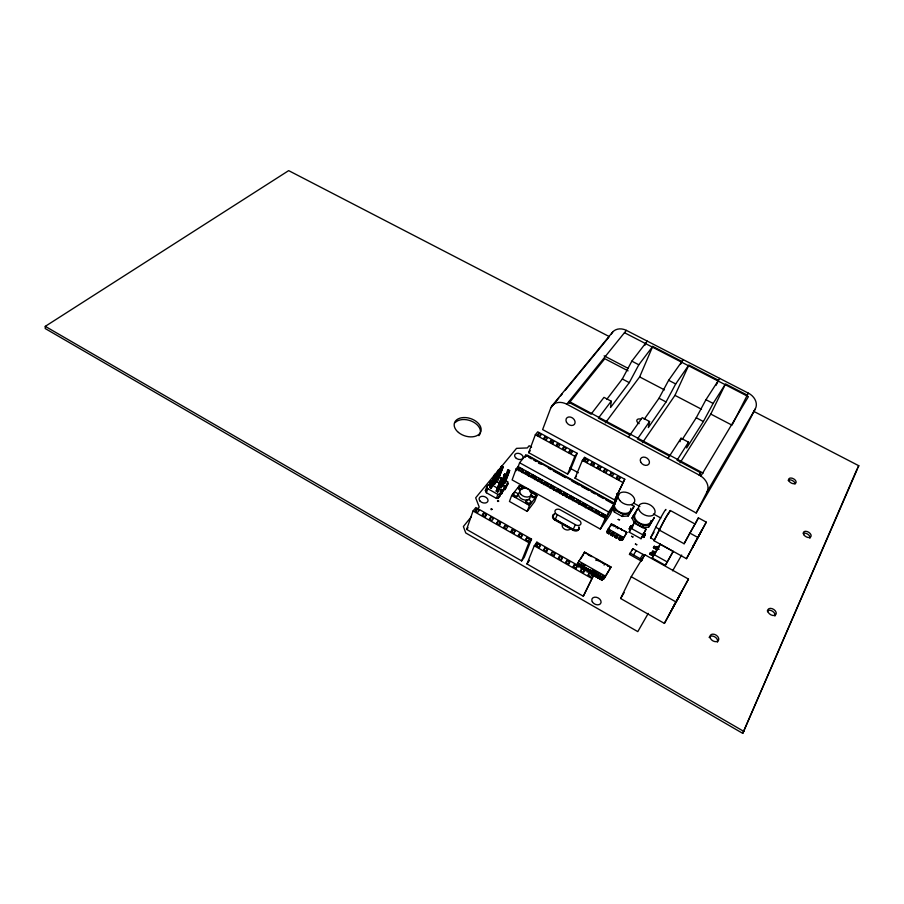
<?xml version="1.0" encoding="UTF-8"?>
<svg xmlns="http://www.w3.org/2000/svg" width="904" height="904" viewBox="0 0 904 904"><rect width="100%" height="100%" fill="white"/><g stroke="black" fill="none" stroke-linecap="round" stroke-linejoin="round"><path stroke-width="1.36" d="M609.443 336.672L288.67 170.63L45.268 326.344L45.2 328.536L742.749 733.37L858.8 465.741L753.54 411.263M568.469 402.099L591.046 414.179L603.985 397.364L611.217 401.206L610.55 407.523L629.274 382.641L638.812 364.775L652.711 346.413L681.932 361.464L680.791 363.996M628.416 437.174L642.224 417.637L649.569 421.535L648.326 427.592L666.067 401.941L675.695 383.963L688.859 365.035L718.499 380.301L716.07 385.33M525.337 457.3L525.834 455.051L614.234 503.754L611.567 509.675M517.382 468.792L519.608 462.746L525.834 455.051M680 441.728L681.051 438.225L688.509 442.18L686.656 447.966L703.391 421.524L713.12 403.433L725.516 383.917L747.292 395.127L732.692 423.931M669.57 512.308C664.96 517.156 658.293 532.931 653.999 540.694L686.464 558.683L706.261 522.139L698.396 517.856L684.102 543.745L659.242 530.038A13.119 0.588 -61.5 0 1 667.05 515.506A13.119 0.588 -61.5 0 1 670.113 511.336M466.622 529.405L473.041 510.975L475.854 507.539L531.529 539.123L524.263 557.305L521.642 560.909L466.622 529.405L468.023 527.676M475.594 511.607L476.464 509.144L479.086 510.636L477.685 512.353L475.052 510.862L476.464 509.144M500.262 492.081L500.986 490.081L501.404 492.002L499.946 496.002L498.386 497.946L496.409 498.398L486.363 492.748L485.38 490.623L486.793 486.601L488.375 484.691L491.188 484.578L490.171 482.453L491.742 480.544L491.03 482.555M486.363 492.748L487.776 488.725L486.793 486.601M489.109 485.459L490.171 482.453M489.731 487.482L494.827 474.34L496.352 475.188L491.234 488.329L489.731 487.482L490.51 486.51M490.951 485.301L494.827 474.34M491.234 488.329L498.206 470.204L499.72 471.052L495.381 483.211L494.601 484.16L493.098 483.324M496.477 475.075L498.206 470.204M482.713 515.653L483.595 513.189L486.228 514.681L485.346 517.144M494.601 484.16L501.618 466.091L503.132 466.939L498.014 480.013L496.511 479.176L497.29 478.239M499.889 470.95L501.618 466.091M498.014 480.013L503.132 466.939M496.228 491.121L501.381 478.001L502.906 478.849L498.522 491.008L497.731 491.979L496.228 491.121L501.381 478.001M497.731 491.979L504.726 473.843L506.251 474.69L501.844 486.827L501.076 487.787L499.562 486.94M503.415 477.493L504.726 473.843M496.409 498.398L497.867 494.398L499.844 493.934L501.404 492.002M501.076 487.787L508.127 469.707L509.641 470.555L505.223 482.668L504.455 483.617L502.963 482.781M489.855 519.71L490.748 517.246L493.392 518.749L492.013 520.501L489.369 518.998L490.748 517.246M506.364 474.555L508.127 469.707M498.386 497.946L499.844 493.934M500.477 492.194L501.2 490.194L503.178 489.742L504.714 487.821L504.296 485.911L501.856 484.544M504.455 483.617L509.641 470.555M499.754 494.194L501.72 493.742L503.178 489.742M503.867 488.002L504.601 486.002L506.556 485.561L508.082 483.651L507.664 481.764L505.234 480.408M504.714 487.821L501.72 493.742M506.568 484.759L507.664 481.764M503.144 490.002L505.099 489.55L506.556 485.561M508.082 483.651L505.099 489.55M615.161 503.528L604.46 520.331L605.691 517.563L516.726 468.215L516.161 468.905L512.116 479.911L600.358 529.1L610.313 514.274L615.161 503.528L527.292 455.13L526.49 456.124M606.008 517.947L608.663 512.003L614.234 503.754M516.026 470.091L516.726 468.215M497.019 523.778L497.934 521.325L500.579 522.828L499.663 525.28M518.715 470.747L519.766 467.933L523.359 469.978L522.207 472.69M524.004 488.42L519.303 485.798L511.675 495.448L509.449 501.449L527.179 511.404L534.626 501.607L536.953 495.652L529.891 491.708M528.659 452.667L535.349 434.734L537.733 431.829L577.147 453.299L569.893 471.086L567.633 474.114L528.659 452.667L530.241 450.712M537.846 435.796L538.739 433.4L541.191 434.734L540.004 436.203L537.552 434.858L538.739 433.4M518.399 488.194L519.303 485.798M504.206 527.857L505.121 525.405L507.788 526.919L506.432 528.682L503.765 527.168L505.121 525.405M529.371 473.752C519.845 469.379 533.315 472.08 528.456 476.159M554.389 403.478L550.83 407.806L542.626 429.581L696.193 512.963L744.772 429.253L755.36 408.777A13.131 10.554 28.2 0 0 748.455 393.195L626.359 330.356A12.972 10.509 37.6 0 0 611.262 334.288M528.704 475.843L529.586 473.38M544.05 439.197L544.965 436.801L547.417 438.135L546.242 439.604L543.779 438.259L544.965 436.801M531.462 477.368L532.286 474.882L535.891 476.916L534.727 479.628M511.415 531.947L512.342 529.507L515.009 531.021L514.071 533.462M538.513 463.21L541.157 464.193M550.276 442.587L551.203 440.203L553.666 441.536L552.739 443.932M542.185 480.408L538.569 478.363L542.185 480.408L541.247 482.804M537.733 480.849L538.422 478.758M527.179 511.404L529.495 505.426L536.953 495.652M518.636 536.049L519.585 533.609L522.252 535.123L521.303 537.564M556.525 446L557.452 443.604L559.926 444.949L558.762 446.44L556.299 445.084L557.452 443.604M543.767 484.657L544.875 481.855C554.502 489.267 543.078 477.798 544.016 484.341M525.891 540.174L526.851 537.733L529.529 539.259L528.207 541.055L525.529 539.53L526.851 537.733M547.541 486.296L548.468 483.843M562.785 449.412L563.723 447.028L566.198 448.373L565.056 449.864L562.57 448.52L563.723 447.028M550.073 488.149L551.191 485.358L554.807 487.403L553.61 490.115M521.642 560.909L528.896 542.716L531.529 539.123M553.847 489.787L554.785 487.346M569.057 452.836L570.017 450.452L572.492 451.808L571.351 453.299L568.865 451.955L570.017 450.452M526.942 563.949L534.275 545.779L536.897 542.163L593.973 574.537L583.317 596.233L526.942 563.949L529.552 560.322M556.389 491.652L557.519 488.861L561.147 490.917L559.938 493.618M535.326 546.061L536.897 542.163M536.603 546.265L537.586 543.824L540.287 545.361L539.292 547.79M567.633 474.114L574.876 456.317L577.147 453.299M560.175 493.301L561.135 490.861M562.729 495.166L563.87 492.386L567.497 494.431L566.514 496.816M578.899 528.264A4.441 3.051 24.1 0 1 577.147 530.795A4.441 3.051 24.1 0 1 572.921 530.185L554.966 520.116L555.203 519.517A4.418 3.028 23.1 0 1 552.796 516.421A4.418 3.028 23.1 0 1 554.604 513.935M578.933 527.642A4.204 2.881 24.1 0 1 574.266 529.913L555.316 519.404L557.271 514.647L556.367 514.037A4.204 2.87 23.1 0 1 555.327 510.251A4.204 2.87 23.1 0 1 559.678 509.494L579.52 520.568A4.226 2.881 24 0 1 580.628 524.388A4.226 2.881 24 0 1 576.3 525.179L557.271 514.647M543.903 550.4L544.909 547.982L547.609 549.508L546.592 551.937M566.288 497.143L567.497 494.431M598.041 560.875L597.973 560.31M575.012 478.171L582.357 460.396L584.606 457.367L624.754 479.256L614.709 500.014L575.012 478.171L576.503 476.137M583.024 461.176L584.606 457.367M569.079 498.692L570.232 495.912L573.87 497.968L572.639 500.669M584.685 461.368L585.668 458.995L588.165 460.351L587.171 462.724M551.225 554.559L552.242 552.141L554.943 553.677L553.926 556.096M591.013 464.825L592.018 462.452L594.516 463.808L593.51 466.181M580.255 501.505L576.616 499.449L580.255 501.505L579.249 503.878M644.812 345.441L645.885 342.887M579.023 504.206L580.029 501.833M558.559 558.728L559.599 556.31L562.311 557.858L561.271 560.277M597.363 468.283L598.369 465.91L600.877 467.278L599.861 469.651M582.843 503.392C592.233 509.472 581.408 499.324 582.063 505.438M572.921 530.185L575.272 524.727M605.409 422.857L639.648 376.911L652.711 346.413M585.408 507.754L586.662 505.008M603.725 471.752L604.742 469.391L607.262 470.758L606.166 472.295L603.646 470.927L604.742 469.391M588.459 508.986L589.431 506.545L592.911 508.963M565.927 562.921L566.977 560.503L569.701 562.051L568.65 564.458M742.749 733.37L857.15 468.826M610.098 475.233L611.138 472.871L613.658 474.25L612.573 475.798L610.053 474.419L611.138 472.871M594.866 512.545L595.86 510.105L599.352 512.534M573.317 567.113L574.368 564.695L577.102 566.254L576.04 568.661M577.373 563.723L584.56 552.084L611.014 567L603.962 578.797L577.373 563.723L578.865 561.508M616.494 478.724L617.534 476.363L620.065 477.741L619.014 480.103M579.328 564.017L578.741 565.294L577.972 564.831L578.537 563.576L579.317 564.039L578.481 563.667M583.747 553.915L584.56 552.084M601.296 516.116L602.346 513.754L605.804 516.116M578.933 567.249L580.402 564.627L581.182 565.068L580.65 566.243M586.21 553.451L585.351 553.169L586.481 553.485M580.718 571.317L581.792 568.91L584.538 570.469L583.453 572.865M583.035 566.119L582.199 565.757L581.667 566.944L582.481 567.407L583.035 566.141L582.244 565.667L583.136 564.333L583.894 564.864M588.278 554.604L587.261 554.039L587.973 554.638M600.358 529.1L605.691 517.563M589.849 555.621L589.103 555.079L590.154 555.553M582.651 569.351L584.108 566.729L584.888 567.192L583.442 569.814M589.86 555.61L589.08 555.169M614.709 500.014L624.754 479.256M585.385 569.057L585.973 567.791L586.752 568.243L586.165 569.497L585.396 569.034L586.221 569.43L585.306 570.865M591.95 556.672L590.922 556.209M587.204 571.837L588.617 569.305L587.826 568.831L587.25 570.108L588.075 570.481L587.171 571.916M631.806 505.053L634.133 506.33L628.212 515.981L622.212 516.421L614.37 512.082L615.251 510.15L613.194 506.014M606.866 531.597L611.42 523.857L626.856 532.433L622.336 540.219L606.866 531.597L609.522 527.586M589.103 571.17L589.702 569.893L590.47 570.356L589.916 571.622L589.114 571.147L589.939 571.531L589.035 572.978M607.172 532.897L609.047 533.722L607.172 532.897L608.844 529.733L610.562 530.93L608.844 529.733M589.702 569.893L590.425 570.435L589.95 571.52M610.177 526.591L611.42 523.857M588.154 575.543L589.239 573.136L591.996 574.695M595.928 560.491L596.482 559.237L597.51 559.7M590.131 573.498L591.024 572.13M612.844 524.648L614.63 525.653M608.946 533.891L609.884 531.891L608.076 530.885M593.193 570.13L591.758 572.661L590.979 572.209L591.566 570.955L592.335 571.418M592.832 573.283L594.29 570.65L595.092 571.102L590.764 576.582L588.018 575.012L589.239 573.136M611.025 535.055L611.951 533.044L613.759 534.049L612.81 536.038L611.025 535.055L611.963 533.077M642.473 442.689L674.972 395.364L688.283 366.289M599.318 560.83L598.335 560.277L599.081 560.819M583.317 596.233L593.973 574.537M600.098 561.497L601.205 561.779M593.826 575.701L594.629 576.153L593.826 575.701L594.753 574.243M616.686 526.783L618.483 527.789M600.968 561.768L600.109 561.486M622.212 516.421L623.105 514.478L629.105 514.037L634.133 506.33M594.629 576.153L596.956 572.164L596.154 571.712L595.239 573.159L596.019 573.611L595.239 573.147M601.951 562.548L603.013 562.909M595.702 576.763L596.538 577.136L597.408 575.746L596.617 575.317L595.702 576.763L596.538 577.136M596.561 575.396L597.149 574.142L597.939 574.594L597.374 575.859L596.572 575.373M614.901 537.202L615.827 535.202L617.635 536.208L616.675 538.196L614.901 537.202L616.675 538.196M597.352 575.837L598.787 573.305M599.815 575.656L599.024 575.181L598.437 576.458L599.273 576.82L598.369 578.277L597.567 577.825L598.493 576.356M604.087 565.124L604.584 564.028M604.9 563.87L603.793 563.587M598.369 578.277L597.601 577.735M618.302 535.236L617.545 536.4M599.827 575.633L597.567 577.825M628.212 515.981L629.105 514.037M605.917 564.548L606.742 564.91M599.442 578.888L600.358 577.419L601.137 577.882L600.245 579.34L599.442 578.888L600.245 579.34M600.301 577.509L600.9 576.243L601.68 576.707L601.092 577.961L600.312 577.498M618.777 539.372L619.703 537.36L621.523 538.377L620.551 540.355L618.777 539.372L620.551 540.355M601.307 579.95L602.109 580.402L601.307 579.95L602.234 578.481M624.393 531.066L626.201 532.072L624.427 531.089M608.347 566.028L607.556 565.588L608.29 566.119M608.595 565.949L607.59 565.497M604.392 576.481L603.51 577.848L602.731 577.385L603.589 576.017M632.009 518.071L637.919 508.41L632.009 518.071L634.506 523.213L642.416 527.574L648.552 527.202L654.36 517.45L648.552 527.202M603.962 578.797L611.014 567M622.336 540.219L626.856 532.433M609.601 568.333L610.234 566.989M630.325 527.314L631.06 526.173L629.229 528.976L630.156 526.998L631.839 528.173L630.065 527.19L630.902 525.846L632.664 526.817L631.839 528.173M629.478 529.111L630.902 525.846M629.173 532.151L634.269 522.648L646.077 529.179L641.004 538.716L629.173 532.151L630.483 529.902M632.438 526.523L634.269 522.648M634.506 523.213L635.422 521.28L632.913 516.139M641.388 561.079L629.466 554.412L630.122 553.056L642.236 559.836M642.416 527.574L643.343 525.653L649.479 525.269M632.178 550.084L632.823 548.728L644.902 555.463M644.337 535.507L645.06 534.354L643.727 537.439L645.411 534.287L643.637 533.303L642.812 534.659L644.586 535.643M641.004 538.716L646.077 529.179M643.637 533.303L645.32 534.479M643.727 537.439L644.688 535.462L642.902 534.467M620.619 598.493L631.241 576.729L644.699 554.672L688.475 579.08L664.395 623.398L620.619 598.493L624.155 592.662M680.068 462.825L710.793 414.077L724.906 385.172M654.417 540.004L650.552 537.869L656.937 524.84A11.91 0.576 -61.5 0 1 663.536 512.828A11.91 0.576 -61.5 0 1 665.694 510.195M641.75 560.683L644.699 554.672M653.999 540.694L659.242 530.038M649.558 554.005L650.383 552.604L652.971 554.05L652.146 555.452L649.558 554.005L652.247 555.237M650.383 552.604L654.202 555.079M653.411 547.643L655.976 549.078L653.411 547.643L654.225 546.265L656.801 547.688M654.225 546.265L658.892 549.169M652.146 555.452L652.756 554.22M652.857 554.254L653.479 553.022L652.654 554.423M658.756 547.496L657.038 546.547L655.976 549.078L657.31 546.671L656.485 548.05M652.213 558.005L660.146 544.208L673.186 551.44L665.344 565.328L652.213 558.005L657.728 548.818M658.417 547.677L660.146 544.208M699.391 475.267L700.634 472.781L677.073 460.181L688.509 442.18M665.344 565.328L673.186 551.44M693.56 545.281L692.509 547.474L702.238 529.473L694.487 543.507M696.193 512.963L707.052 491.81L755.36 408.777M695.312 523.811L698.396 517.856M684.102 543.745L688.125 536.151M686.464 558.683L706.261 522.139M606.708 399.432L622.325 378.991L631.839 361.148L647.253 341.113M644.202 419.309L659.016 398.246L668.632 380.29L683.232 359.634M664.395 623.398L688.475 579.08M668.598 615.658L682.226 590.527L677.017 600.414M682.249 439.491L696.249 417.772L705.956 399.704L719.72 378.403M673.796 605.917L678.023 598.132M688.69 535.1L695.086 524.026L670.372 510.534M673.005 607.544L677.209 599.928M648.247 613.387L637.795 631.625L465.741 532.953L463.379 526.512L471.3 516.783M672.621 570.831L681.672 555.022M707.052 491.81A14.396 10.893 30.5 0 0 700.882 476.08L748.41 396.653L624.472 332.695M550.83 407.806A14.204 10.791 38.5 0 1 566.797 404.19L699.244 475.097L700.634 472.781M746.907 395.782L748.455 393.195M657.05 546.524L655.728 548.931L657.197 546.875M640.224 558.706L642.902 554.344M857.704 467.526L858.8 465.741M650.552 537.869L654.01 532.23M644.597 535.654L645.411 534.287M633.523 554.954L636.213 550.615M643.478 537.304L644.45 536.287M629.466 554.412L632.823 548.728M609.556 568.413L610.449 567L609.443 566.548M602.109 580.402L603.567 577.758L602.765 577.306L602.177 578.571L602.979 579.035L602.222 578.492M602.561 575.339L601.635 576.786L600.855 576.323M599.036 575.193L599.759 575.724L600.697 574.277M629.229 528.976L630.212 527.97M597.16 574.13L597.894 574.673M668.011 458.384L681.051 438.225M620.46 536.196L619.613 537.552L621.398 538.547L622.268 537.202L620.37 536.388M616.584 534.038L615.737 535.394L617.511 536.388M613.669 534.241L614.426 533.077L612.618 532.072M612.81 536.038L611.138 534.885M617.816 528.738L618.573 527.597M591.51 571.034L592.301 571.475L591.51 571.034L592.391 569.678M587.837 568.842L588.617 569.283M615.929 527.936L616.777 526.591M613.963 526.603L614.72 525.461M586.752 568.232L585.928 567.859M612.087 525.8L612.923 524.456M584.899 567.181L584.063 566.808L584.99 565.384M584.538 570.469L583.295 572.334L580.56 570.774L581.792 568.91M610.652 530.738L609.793 532.083L607.985 531.089L608.754 529.925M582.458 567.396L581.724 566.876L580.786 568.3M582.684 569.271L583.588 567.904L584.357 568.367L583.532 567.983M577.871 566.65L578.797 565.192M581.238 563.361L580.334 564.717L581.125 565.158M580.357 559.282L583.34 554.841M577.08 566.198L578.018 564.751M577.102 566.254L575.859 568.107L573.125 566.559L574.368 564.695M614.144 502.805L617.816 497.369M605.962 515.755L602.12 514.082M614.743 502.567L616.946 499.313M569.701 562.051L568.435 563.893L565.712 562.344L566.977 560.503M599.51 512.184L595.905 510.184M620.065 477.741L618.991 479.301L616.46 477.922L617.534 476.363M562.311 557.858L561.045 559.7L558.322 558.152L559.599 556.31M593.08 508.613L589.487 506.624M649.569 421.535L637.444 438.982L669.48 456.113M554.943 553.677L553.666 555.508L550.954 553.971L552.242 552.141M547.609 549.508L546.31 551.327L543.609 549.79L544.909 547.982M600.877 467.278L599.781 468.814L597.273 467.447L598.369 465.91M540.287 545.361L538.976 547.169L536.287 545.632L537.586 543.824M573.87 497.968L570.3 495.991M594.516 463.808L593.408 465.334L590.9 463.967L592.018 462.452M588.165 460.351L587.046 461.865L584.549 460.509L585.668 458.995M563.938 492.465L567.271 494.759M557.598 488.951L560.909 491.234M522.252 535.123L520.93 536.908L518.252 535.394L519.585 533.609M551.27 485.437L554.57 487.719M611.217 401.206L598.414 418.111L629.964 434.982M515.009 531.021L513.664 532.795L510.997 531.269L512.342 529.507M535.891 476.916L532.377 474.973M500.579 522.828L499.211 524.58L496.556 523.077L497.934 521.325M553.666 441.536L552.491 443.016L550.027 441.672L551.203 440.203M523.359 469.978L519.856 468.035M486.228 514.681L484.838 516.421L482.205 514.918L483.595 513.189M568.887 403.297L604.799 358.707L628.065 370.855M566.797 404.19L626.359 330.356M515.687 471.029L518.128 468.012M502.906 478.849L502.127 479.809L500.601 478.962M506.251 474.69L505.472 475.651L503.957 474.803M477.459 509.212L479.222 507.054L475.673 497.821L516.534 448.35L527.348 447.932L529.134 445.751L531.597 447.107M556.163 401.319L558.83 398.076M560.604 395.907L562.39 393.748M565.056 390.505L608.595 337.531M485.38 490.623L486.962 488.702M552.276 405.467L612.686 332.028M496.352 475.188L495.561 476.148L494.047 475.301M499.72 471.052L498.94 472.001L497.415 471.153M596.832 560.039L597.68 560.062M631.839 361.148L638.812 364.775M668.632 380.29L675.695 383.963M705.956 399.704L713.12 403.433M604.143 355.848L628.303 368.459M639.648 376.911L664.474 389.884M674.972 395.364L701.515 409.229M710.793 414.077L732.059 425.185M622.325 378.991L629.274 382.641M659.016 398.246L666.067 401.941M696.249 417.772L703.391 421.524M569.034 401.41L703.154 473.108M535.349 434.734L574.876 456.317M582.357 460.396L622.63 482.374M689.662 532.976L697.628 537.349M569.746 468.035L578.357 472.769M616.517 493.697L618.98 495.053M633.738 503.155L639.896 506.534M653.434 513.958L660.824 518.015M528.942 457.458L531.382 458.814M533.823 460.159L536.264 461.503M548.479 468.238L551.124 469.673M553.361 470.927L562.446 475.922M563.135 476.318L565.576 477.662M571.69 481.03L579.023 485.064M581.464 486.408L588.854 490.465M591.239 491.799L595.205 493.968M597.939 495.471L603.454 498.533M605.895 499.878L614.437 504.59M655.75 527.235L659.649 529.382M615.251 510.15L623.105 514.478M635.422 521.28L643.343 525.653M519.608 462.746L608.663 512.003M630.811 526.038L632.574 527.009M630.992 528.275L642.868 534.852M517.913 466.498L606.81 515.755M522.297 471.515L525.992 473.572M528.456 474.928L532.151 476.984M534.614 478.352L538.298 480.397M540.761 481.764L544.457 483.809M546.92 485.177L549.383 486.544M554.31 489.267L556.762 490.635M560.457 492.68L562.921 494.047M566.616 496.093L569.079 497.46M572.774 499.505L576.458 501.562M578.922 502.929L582.617 504.974M585.08 506.342L588.775 508.387M592.459 510.432L594.922 511.8M598.617 513.845L602.313 515.901M516.161 468.905L605.194 518.297M656.225 547.937L658.801 549.361M612.765 524.828L614.528 525.812M616.607 526.964L618.381 527.947M655.615 552.344L652.744 550.751L652.123 551.779L654.993 553.384M500.85 467.04L502.353 467.876M507.359 470.656L508.873 471.504M653.208 552.898L654.937 553.858M608.098 528.863L623.602 537.496M653.942 554.536L667.107 561.859M652.383 554.299L654.112 555.271M499.155 477.007L501.584 478.363M495.708 481.03L499.042 482.894M502.375 484.759L504.601 486.002M495.754 481.131L499.415 483.177M555.203 519.517L573.17 529.597A4.441 3.051 24.1 0 0 577.825 530.038A4.441 3.051 24.1 0 0 578.899 526.806M511.675 495.448L529.495 505.426M492.273 485.188L501.2 490.194M497.008 490.16L498.522 491.008M487.776 488.725L497.867 494.398M631.241 576.729L675.876 601.883M602.007 562.457L602.776 562.909M578.594 560.966L605.251 576.063M593.374 572.085L594.211 572.469M596.075 573.531L595.284 573.057L594.696 574.334L595.51 574.797M589.645 569.972L590.436 570.413M587.781 568.921L588.56 569.384M602.731 577.385L603.51 577.848M579.826 565.881L580.628 566.356M587.25 570.096L588.052 570.571M577.114 566.107L577.905 566.559M473.041 510.975L528.896 542.716M534.275 545.779L591.532 578.311M45.268 326.344L743.969 731.494M699.244 475.097L700.882 476.08M555.316 519.404L554.423 518.783A4.181 2.87 23.1 0 1 554.728 514.105M612.324 507.958L614.37 512.082M499.539 494.081L499.946 496.002M709.109 637.433A4.791 3.3 32.3 0 1 714.748 636.845A4.791 3.3 32.3 0 1 717.448 642.156M788.107 480.306A4.091 2.418 28.6 0 1 792.401 480.555A4.091 2.418 28.6 0 1 795.102 484.002M803.373 533.303A4.305 2.622 30.4 0 1 808.142 534.467A4.305 2.622 30.4 0 1 809.905 538.287M767.247 610.901A4.656 3.051 32.4 0 1 772.637 611.33A4.656 3.051 32.4 0 1 774.92 616.053M455.209 422.597A13.854 9.119 18 0 1 473.413 422.066A13.854 9.119 18 0 1 478.928 435.671M570.627 528.117A4.441 3.051 23.7 0 1 564.661 529.213A4.441 3.051 23.7 0 1 563.192 523.947M639.139 423.648A3.966 2.429 23.6 0 1 636.924 420.066A3.966 2.429 23.6 0 1 641.026 419.219M650.97 520.534A8.724 5.752 26.1 0 1 640.19 523.337A8.724 5.752 26.1 0 1 635.874 513.11M630.755 508.376A8.735 5.774 25.1 0 1 623.364 513.314A8.735 5.774 25.1 0 1 614.279 505.652M614.358 504.082A8.735 5.774 25.1 0 1 616.121 501.641M530.275 496.375A6.158 4.215 21.4 0 1 522.501 499.347A6.158 4.215 21.4 0 1 519.868 491.832M530.264 501.98A2.429 1.672 21.7 0 1 529.529 504.104A2.429 1.672 21.7 0 1 526.399 503.155A2.429 1.672 21.7 0 1 526.591 500.85M535.473 495.934A2.418 1.65 21.7 0 1 533.496 497.663A2.418 1.65 21.7 0 1 530.897 495.426M517.585 495.256A2.418 1.661 21 0 1 516.24 496.985A2.418 1.661 21 0 1 513.359 495.81A2.418 1.661 21 0 1 513.698 493.674M520.026 490.205A2.407 1.638 21.1 0 1 518.376 488.442A2.407 1.638 21.1 0 1 519.563 487.007M521.879 487.482A2.407 1.638 21.1 0 1 522.354 487.855M522.173 489.403A2.407 1.638 21.1 0 1 518.806 487.674A2.407 1.638 21.1 0 1 521.099 486.013A2.407 1.638 21.1 0 1 523.292 488.612M554.966 520.116A4.407 3.028 23.1 0 1 552.547 517.009A4.407 3.028 23.1 0 1 554.367 514.534M631.591 536.343L632.924 536.931L631.591 536.343M619.556 519.777L618.189 519.45L619.556 519.777M498.658 501.087C497.087 502.68 497.121 499.008 498.658 501.087M492.081 509.347C490.352 510.873 490.68 507.2 492.081 509.347M635.41 544.084L636.755 544.728L635.41 544.084M620.63 528.738L622.234 530.083L620.63 528.738M653.219 552.886L651.886 555.305L653.219 552.886M610.2 567.079L609.364 566.706L610.2 567.079M614.517 532.885L613.635 534.23L611.861 533.236L612.709 531.88L614.517 532.885M596.459 559.327L597.228 559.779L596.459 559.327M710.386 638.348A4.802 3.3 32.2 0 0 718.036 640.947A4.802 3.3 32.2 0 0 714.702 634.438A4.802 3.3 32.2 0 0 710.386 638.348M789.045 481.075A4.102 2.418 28.5 0 0 795.588 483.29A4.102 2.418 28.5 0 0 792.458 478.306A4.102 2.418 28.5 0 0 789.045 481.075M803.769 534.682A4.317 2.622 30.4 0 0 810.605 536.999A4.317 2.622 30.4 0 0 807.272 531.575A4.317 2.622 30.4 0 0 803.769 534.682M768.219 612.324A4.667 3.051 32.4 0 0 775.609 614.833A4.667 3.051 32.4 0 0 772.152 608.652A4.667 3.051 32.4 0 0 768.219 612.324M458.475 432.462A13.876 9.119 18 0 0 480.815 431.603A13.876 9.119 18 0 0 463.673 417.546A13.876 9.119 18 0 0 458.475 432.462M566.446 422.089A4.995 3.797 38 0 0 574.368 424.417A4.995 3.797 38 0 0 570.774 417.139A4.995 3.797 38 0 0 566.446 422.089M640.676 461.989A4.938 3.752 33.4 0 0 648.631 464.385A4.938 3.752 33.4 0 0 645.264 457.322A4.938 3.752 33.4 0 0 640.676 461.989M639.444 510.579A8.78 5.74 25.9 0 0 653.784 514.681A8.78 5.74 25.9 0 0 647.196 503.652A8.78 5.74 25.9 0 0 639.444 510.579M619.726 500.432A8.791 5.763 25 0 0 634.077 502.771A8.791 5.763 25 0 0 625.534 492.205A8.791 5.763 25 0 0 619.726 500.432M520.602 494.07A6.17 4.204 21.3 0 0 530.874 495.482A6.17 4.204 21.3 0 0 525.032 488.103A6.17 4.204 21.3 0 0 520.602 494.07M531.947 495.776A2.418 1.65 21.7 0 0 535.846 495.821A2.418 1.65 21.7 0 0 533.032 493.143A2.418 1.65 21.7 0 0 531.947 495.776M526.93 502.296A2.429 1.672 21.7 0 0 530.863 502.33A2.429 1.672 21.7 0 0 528.038 499.629A2.429 1.672 21.7 0 0 526.93 502.296M513.992 495.087A2.418 1.661 21 0 0 517.935 495.132A2.418 1.661 21 0 0 515.133 492.443A2.418 1.661 21 0 0 513.992 495.087M592.312 601.781A4.904 3.514 27.2 0 0 600.358 603.861A4.904 3.514 27.2 0 0 596.663 597.341A4.904 3.514 27.2 0 0 592.312 601.781M480.058 501.087A4.599 3.198 19.7 0 0 487.719 501.607A4.599 3.198 19.7 0 0 482.939 496.285A4.599 3.198 19.7 0 0 480.058 501.087M515.574 457.684A4.396 2.915 20.4 0 0 522.828 458.249A4.396 2.915 20.4 0 0 518.161 453.299A4.396 2.915 20.4 0 0 515.574 457.684"/></g></svg>
